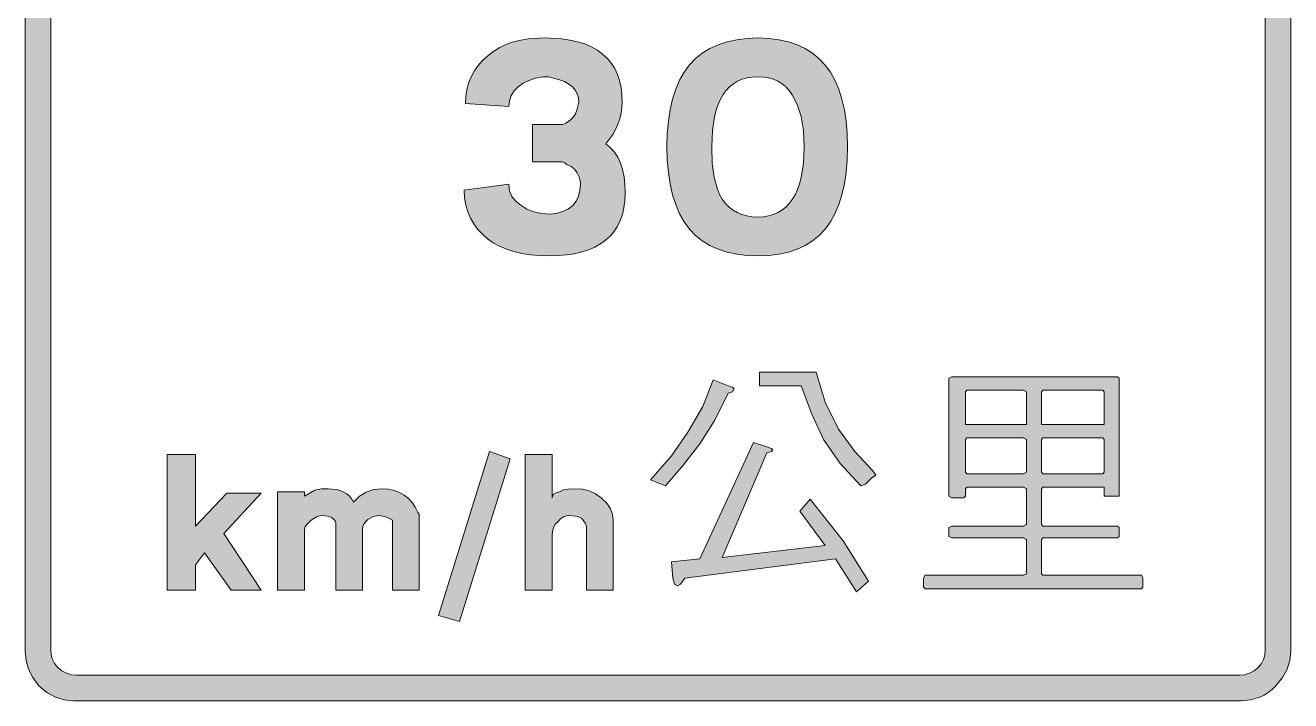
# Model space of a CAD drawing. Header units: metres. Extents: x 157 to 412, y 9 to 264.
# Drawn here: x 157.1 to 411.5, y 9.4 to 145.2 of the extents above; entities that cross this region are included whole.
import ezdxf

# ---------------------------------------------------------------- set-up
doc = ezdxf.new("R2010")
doc.units = ezdxf.units.M
doc.layers.add('FILL_BLACK_000000', color=7, linetype='Continuous', true_color=0x000000)

msp = doc.modelspace()

# ---------------------------------------------------------------- hatches: boundary and pattern name
at = {"layer": 'FILL_BLACK_000000', "true_color": 0x000000}
h = msp.add_hatch(color=7, dxfattribs=at)
h.dxf.hatch_style = 1
h.paths.add_polyline_path([(157.78, 257.89), (158.63, 259.62), (159.18, 260.41), (159.81, 261.12), (160.62, 261.85), (161.48, 262.47), (163.26, 263.41), (165.04, 263.95), (166.71, 264.12), (401.61, 264.12), (402.51, 264.06), (403.41, 263.89), (404.31, 263.61), (405.21, 263.22), (406.11, 262.89), (406.97, 262.39), (408.51, 261.12), (409.31, 260.39), (409.93, 259.58), (410.91, 257.82), (411.32, 256.02), (411.51, 254.22), (411.51, 19.32), (411.34, 17.52), (410.8, 15.76), (409.86, 14.05), (408.51, 12.42), (407.8, 11.69), (407.01, 11.07), (406.17, 10.55), (405.28, 10.13), (403.45, 9.59), (401.61, 9.42), (166.71, 9.42), (164.91, 9.59), (163.15, 10.13), (161.44, 11.07), (159.81, 12.42), (158.63, 14.05), (157.78, 15.76), (157.28, 17.52), (157.11, 19.32), (157.11, 254.22), (157.28, 256.06), (157.78, 257.89)])
h.paths.add_polyline_path([(165.21, 258.72), (164.35, 258.12), (163.71, 257.52), (163, 256.62), (162.51, 255.72), (162.21, 254.82), (162.21, 253.92), (162.21, 19.62), (162.28, 18.72), (162.51, 17.82), (162.97, 16.92), (163.71, 16.02), (164.48, 15.41), (165.4, 14.93), (166.37, 14.63), (167.31, 14.52), (401.31, 14.52), (402.25, 14.63), (403.22, 14.93), (404.14, 15.41), (404.91, 16.02), (405.65, 16.92), (406.11, 17.82), (406.34, 18.72), (406.41, 19.62), (406.41, 253.92), (406.34, 254.82), (406.11, 255.72), (405.65, 256.62), (404.91, 257.52), (404.14, 258.13), (403.22, 258.61), (402.25, 258.91), (401.31, 259.02), (167.31, 259.02), (165.21, 258.72)], flags=16)
h = msp.add_hatch(color=7, dxfattribs=at)
h.dxf.hatch_style = 1
h.paths.add_polyline_path([(260.49, 98.88), (258.67, 99.04), (256.96, 99.32), (255.35, 99.7), (253.85, 100.19), (252.46, 100.78), (251.19, 101.48), (250.03, 102.27), (249, 103.16), (248.08, 104.15), (247.29, 105.24), (246.63, 106.41), (246.1, 107.68), (245.7, 109.04), (245.44, 110.49), (245.31, 112.02), (254.31, 113.22), (254.47, 111.93), (254.95, 110.78), (255.7, 109.8), (256.71, 109.02), (257.94, 108.23), (259.37, 107.67), (260.97, 107.33), (262.71, 107.22), (264.09, 107.42), (265.29, 107.78), (266.32, 108.3), (267.17, 108.98), (267.84, 109.82), (268.32, 110.81), (268.61, 111.94), (268.71, 113.22), (268.65, 113.94), (268.45, 114.72), (268.08, 115.5), (267.51, 116.22), (266.87, 116.78), (266.46, 117.02), (266.01, 117.12), (265.56, 117.53), (265.11, 117.72), (259.11, 117.72), (259.11, 125.22), (265.11, 125.22), (265.76, 125.49), (266.34, 125.84), (266.87, 126.27), (267.32, 126.79), (267.71, 127.4), (268.02, 128.09), (268.41, 129.72), (268.33, 130.59), (268.08, 131.4), (267.67, 132.14), (267.1, 132.79), (266.37, 133.37), (265.5, 133.85), (264.48, 134.24), (263.31, 134.52), (262.37, 134.78), (261.21, 134.82), (259.71, 134.53), (258.36, 134.09), (257.18, 133.53), (256.18, 132.83), (255.39, 132.01), (254.8, 131.07), (254.43, 130), (254.31, 128.82), (245.61, 129.42), (245.68, 130.85), (245.89, 132.23), (246.24, 133.54), (246.73, 134.78), (247.37, 135.96), (248.14, 137.06), (249.06, 138.08), (250.11, 139.02), (251.28, 139.95), (252.52, 140.72), (253.85, 141.35), (255.25, 141.83), (256.72, 142.19), (258.25, 142.44), (261.51, 142.62), (264.98, 142.44), (266.61, 142.21), (268.15, 141.87), (269.59, 141.42), (270.92, 140.85), (272.13, 140.15), (273.21, 139.32), (274.15, 138.48), (274.96, 137.52), (275.63, 136.47), (276.17, 135.31), (276.59, 134.05), (276.88, 132.7), (277.05, 131.25), (277.11, 129.72), (277.05, 128.6), (276.89, 127.48), (276.62, 126.38), (276.25, 125.29), (275.78, 124.24), (275.21, 123.22), (273.81, 121.32), (274.75, 120.57), (275.56, 119.69), (276.23, 118.66), (276.77, 117.49), (277.19, 116.19), (277.48, 114.74), (277.65, 113.15), (277.71, 111.42), (277.65, 109.89), (277.46, 108.47), (277.15, 107.14), (276.71, 105.91), (276.16, 104.78), (275.48, 103.74), (274.68, 102.81), (273.77, 101.97), (272.74, 101.23), (271.6, 100.59), (270.35, 100.05), (268.98, 99.61), (267.5, 99.26), (265.91, 99.02), (264.21, 98.87), (262.41, 98.82), (260.49, 98.88)])
h = msp.add_hatch(color=7, dxfattribs=at)
h.dxf.hatch_style = 1
h.paths.add_polyline_path([(322.13, 115.61), (321.78, 113.28), (321.28, 111.12), (320.65, 109.12), (319.88, 107.3), (318.96, 105.67), (317.91, 104.22), (316.71, 102.95), (315.38, 101.86), (313.9, 100.93), (312.28, 100.17), (310.53, 99.58), (308.63, 99.16), (306.59, 98.9), (304.41, 98.82), (302.22, 98.9), (300.14, 99.16), (298.2, 99.58), (296.38, 100.17), (294.71, 100.93), (293.19, 101.86), (291.82, 102.95), (290.61, 104.22), (289.56, 105.67), (288.64, 107.3), (287.87, 109.12), (287.23, 111.12), (286.74, 113.28), (286.39, 115.61), (286.18, 118.09), (286.11, 120.72), (286.18, 123.35), (286.39, 125.83), (286.74, 128.16), (287.23, 130.32), (287.87, 132.32), (288.64, 134.14), (289.56, 135.77), (290.61, 137.22), (291.82, 138.49), (293.19, 139.58), (294.71, 140.51), (296.38, 141.27), (298.2, 141.86), (300.14, 142.28), (302.22, 142.54), (304.41, 142.62), (306.59, 142.54), (308.63, 142.28), (310.53, 141.86), (312.28, 141.27), (313.9, 140.5), (315.38, 139.57), (316.71, 138.46), (317.91, 137.18), (318.96, 135.73), (319.88, 134.11), (320.65, 132.31), (321.28, 130.34), (321.78, 128.2), (322.13, 125.88), (322.34, 123.39), (322.41, 120.72), (322.34, 118.09), (322.13, 115.61)])
h.paths.add_polyline_path([(295.6, 114.57), (296.25, 112.2), (296.69, 111.16), (297.21, 110.22), (297.9, 109.38), (298.63, 108.64), (299.41, 108.03), (300.25, 107.52), (301.16, 107.13), (302.15, 106.84), (303.23, 106.68), (304.41, 106.62), (305.5, 106.68), (306.53, 106.84), (307.5, 107.12), (308.39, 107.52), (309.23, 108.02), (309.99, 108.63), (310.68, 109.35), (311.31, 110.18), (311.87, 111.12), (312.35, 112.17), (312.76, 113.33), (313.1, 114.59), (313.56, 117.44), (313.71, 120.72), (313.55, 124.05), (313.07, 126.87), (312.32, 129.24), (311.31, 131.22), (310.71, 132.06), (310.02, 132.79), (309.26, 133.41), (308.42, 133.92), (307.52, 134.31), (306.54, 134.59), (305.51, 134.76), (304.41, 134.82), (303.27, 134.76), (302.2, 134.6), (301.21, 134.32), (300.3, 133.92), (299.46, 133.42), (298.7, 132.81), (298.01, 132.09), (297.4, 131.26), (296.86, 130.32), (296.39, 129.27), (296, 128.11), (295.68, 126.85), (295.25, 124), (295.11, 120.72), (295.23, 117.39), (295.6, 114.57)], flags=16)
h = msp.add_hatch(color=7, dxfattribs=at)
h.dxf.hatch_style = 1
h.paths.add_polyline_path([(295.41, 73.92), (298.41, 72.72), (299.31, 72.42), (299.61, 72.12), (299.31, 71.52), (298.41, 71.22), (295.71, 65.82), (292.71, 61.02), (289.41, 56.82), (285.81, 52.62), (282.81, 53.82), (287.01, 58.62), (290.31, 63.42), (293.31, 68.52), (295.41, 73.92)])
h = msp.add_hatch(color=7, dxfattribs=at)
h.dxf.hatch_style = 1
h.paths.add_polyline_path([(304.71, 72.72), (304.71, 75.42), (316.11, 75.42), (317.91, 69.42), (320.61, 64.02), (323.91, 59.52), (327.51, 55.62), (328.11, 54.72), (327.21, 54.12), (326.01, 52.92), (325.11, 52.62), (320.91, 57.12), (317.61, 61.92), (315.21, 67.02), (313.11, 72.72), (304.71, 72.72)])
h = msp.add_hatch(color=7, dxfattribs=at)
h.dxf.hatch_style = 1
h.paths.add_polyline_path([(377.01, 42.42), (376.71, 42.12), (361.71, 42.12), (361.41, 41.82), (361.41, 34.92), (361.71, 34.62), (381.51, 34.62), (381.81, 34.02), (381.81, 32.22), (381.51, 31.92), (338.01, 31.92), (337.71, 32.22), (337.71, 34.02), (338.01, 34.62), (357.81, 34.62), (358.41, 34.92), (358.41, 41.82), (357.81, 42.12), (343.41, 42.12), (342.81, 42.42), (342.81, 44.22), (343.41, 44.52), (357.81, 44.52), (358.41, 44.82), (358.41, 52.02), (357.81, 52.32), (346.41, 52.32), (346.11, 52.02), (346.11, 50.52), (345.81, 50.22), (343.41, 50.22), (342.81, 50.52), (342.81, 74.22), (343.41, 74.52), (376.71, 74.52), (377.01, 74.22), (377.01, 50.52), (374.01, 50.52), (374.01, 52.32), (361.71, 52.32), (361.41, 52.02), (361.41, 44.82), (361.71, 44.52), (376.71, 44.52), (377.01, 44.22), (377.01, 42.42)])
h.paths.add_polyline_path([(361.41, 61.92), (361.41, 55.32), (361.71, 55.02), (373.71, 55.02), (374.01, 55.32), (374.01, 61.92), (373.71, 62.22), (361.71, 62.22), (361.41, 61.92)], flags=16)
h.paths.add_polyline_path([(361.71, 71.82), (361.41, 71.52), (361.41, 64.92), (361.71, 64.92), (373.71, 64.92), (374.01, 64.92), (374.01, 71.52), (373.71, 71.82), (361.71, 71.82)], flags=16)
h.paths.add_polyline_path([(358.41, 71.52), (357.81, 71.82), (346.41, 71.82), (346.11, 71.52), (346.11, 64.92), (346.41, 64.92), (357.81, 64.92), (358.41, 64.92), (358.41, 71.52)], flags=16)
h.paths.add_polyline_path([(358.41, 55.32), (358.41, 61.92), (357.81, 62.22), (346.41, 62.22), (346.11, 61.92), (346.11, 55.32), (346.41, 55.02), (357.81, 55.02), (358.41, 55.32)], flags=16)
h = msp.add_hatch(color=7, dxfattribs=at)
h.dxf.hatch_style = 1
h.paths.add_polyline_path([(289.71, 34.02), (288.81, 32.82), (288.21, 32.52), (287.61, 32.82), (287.31, 34.02), (287.01, 37.32), (292.71, 37.92), (303.51, 61.32), (306.21, 60.42), (307.11, 60.12), (307.41, 59.82), (307.11, 59.52), (306.21, 59.22), (297.21, 38.22), (317.91, 40.62), (312.81, 47.52), (314.91, 49.92), (321.51, 41.52), (326.61, 33.42), (324.21, 31.32), (320.01, 37.92), (289.71, 34.02)])
h = msp.add_hatch(color=7, dxfattribs=at)
h.dxf.hatch_style = 1
h.paths.add_polyline_path([(198.51, 31.62), (193.11, 39.12), (191.31, 36.72), (191.31, 31.62), (185.61, 31.62), (185.61, 58.92), (191.31, 58.92), (191.31, 44.52), (197.61, 51.12), (204.51, 51.12), (197.01, 43.02), (204.51, 31.62), (198.51, 31.62)])
h = msp.add_hatch(color=7, dxfattribs=at)
h.dxf.hatch_style = 1
h.paths.add_polyline_path([(244.41, 25.32), (240.21, 26.52), (250.41, 59.52), (254.61, 58.02), (244.41, 25.32)])
h = msp.add_hatch(color=7, dxfattribs=at)
h.dxf.hatch_style = 1
h.paths.add_polyline_path([(269.91, 31.62), (269.91, 44.22), (269.85, 44.67), (269.68, 45.12), (269.01, 46.02), (268.34, 46.37), (267.7, 46.54), (266.61, 46.62), (265.94, 46.56), (265.3, 46.36), (264.71, 45.99), (264.21, 45.42), (263.64, 44.87), (263.27, 44.18), (263.07, 43.44), (263.01, 42.72), (263.01, 31.62), (257.61, 31.62), (257.61, 58.92), (263.01, 58.92), (263.01, 50.22), (263.08, 50.62), (263.31, 50.93), (263.77, 51.19), (264.51, 51.42), (265.28, 51.77), (266.16, 51.94), (267.81, 52.02), (269.16, 51.91), (270.47, 51.57), (271.73, 51.01), (272.91, 50.22), (274.04, 49.09), (274.78, 47.97), (275.19, 46.84), (275.31, 45.72), (275.31, 31.62), (269.91, 31.62)])
h = msp.add_hatch(color=7, dxfattribs=at)
h.dxf.hatch_style = 1
h.paths.add_polyline_path([(230.91, 44.82), (230.91, 45.72), (230.31, 46.02), (229.37, 46.43), (228.21, 46.62), (227.06, 46.41), (226, 45.83), (225.56, 45.43), (225.21, 44.97), (224.99, 44.47), (224.91, 43.92), (224.91, 31.62), (219.51, 31.62), (219.51, 44.82), (219.51, 45.12), (219.46, 45.44), (219.3, 45.73), (218.72, 46.21), (217.86, 46.51), (216.81, 46.62), (216.24, 46.55), (215.66, 46.37), (214.56, 45.72), (213.69, 44.85), (213.39, 44.38), (213.21, 43.92), (213.21, 31.62), (207.81, 31.62), (207.81, 51.42), (213.21, 51.42), (213.21, 50.52), (215.31, 51.72), (216.66, 51.98), (218.01, 52.02), (219.69, 51.85), (220.44, 51.64), (221.12, 51.34), (221.73, 50.97), (222.27, 50.5), (222.73, 49.95), (223.11, 49.32), (224.3, 50.5), (225.62, 51.34), (227.12, 51.85), (228.81, 52.02), (230.1, 51.94), (231.28, 51.69), (232.35, 51.29), (233.31, 50.74), (234.15, 50.06), (234.88, 49.24), (235.5, 48.29), (236.01, 47.22), (236.27, 46.92), (236.31, 46.62), (236.31, 45.72), (236.31, 31.62), (230.91, 31.62), (230.91, 44.82)])

# ---------------------------------------------------------------- linework, layer by layer
at = {"layer": 'FILL_BLACK_000000', "lineweight": 0, "true_color": 0x000000}
for points in [[(411.51, 254.22), (411.51, 19.32), (411.34, 17.52), (410.8, 15.76), (409.86, 14.05), (408.51, 12.42), (407.8, 11.69), (407.01, 11.07), (406.17, 10.55), (405.28, 10.13), (403.45, 9.59), (401.61, 9.42), (166.71, 9.42), (164.91, 9.59), (163.15, 10.13), (161.44, 11.07), (159.81, 12.42), (158.63, 14.05), (157.78, 15.76), (157.28, 17.52), (157.11, 19.32), (157.11, 254.22)], [(162.21, 253.92), (162.21, 19.62), (162.28, 18.72), (162.51, 17.82), (162.97, 16.92), (163.71, 16.02), (164.48, 15.41), (165.4, 14.93), (166.37, 14.63), (167.31, 14.52), (401.31, 14.52), (402.25, 14.63), (403.22, 14.93), (404.14, 15.41), (404.91, 16.02), (405.65, 16.92), (406.11, 17.82), (406.34, 18.72), (406.41, 19.62), (406.41, 253.92)]]:
    msp.add_lwpolyline(points, dxfattribs=at)
for points in [[(260.49, 98.88), (258.67, 99.04), (256.96, 99.32), (255.35, 99.7), (253.85, 100.19), (252.46, 100.78), (251.19, 101.48), (250.03, 102.27), (249, 103.16), (248.08, 104.15), (247.29, 105.24), (246.63, 106.41), (246.1, 107.68), (245.7, 109.04), (245.44, 110.49), (245.31, 112.02), (254.31, 113.22), (254.47, 111.93), (254.95, 110.78), (255.7, 109.8), (256.71, 109.02), (257.94, 108.23), (259.37, 107.67), (260.97, 107.33), (262.71, 107.22), (264.09, 107.42), (265.29, 107.78), (266.32, 108.3), (267.17, 108.98), (267.84, 109.82), (268.32, 110.81), (268.61, 111.94), (268.71, 113.22), (268.65, 113.94), (268.45, 114.72), (268.08, 115.5), (267.51, 116.22), (266.87, 116.78), (266.46, 117.02), (266.01, 117.12), (265.56, 117.53), (265.11, 117.72), (259.11, 117.72), (259.11, 125.22), (265.11, 125.22), (265.76, 125.49), (266.34, 125.84), (266.87, 126.27), (267.32, 126.79), (267.71, 127.4), (268.02, 128.09), (268.41, 129.72), (268.33, 130.59), (268.08, 131.4), (267.67, 132.14), (267.1, 132.79), (266.37, 133.37), (265.5, 133.85), (264.48, 134.24), (263.31, 134.52), (262.37, 134.78), (261.21, 134.82), (259.71, 134.53), (258.36, 134.09), (257.18, 133.53), (256.18, 132.83), (255.39, 132.01), (254.8, 131.07), (254.43, 130), (254.31, 128.82), (245.61, 129.42), (245.68, 130.85), (245.89, 132.23), (246.24, 133.54), (246.73, 134.78), (247.37, 135.96), (248.14, 137.06), (249.06, 138.08), (250.11, 139.02), (251.28, 139.95), (252.52, 140.72), (253.85, 141.35), (255.25, 141.83), (256.72, 142.19), (258.25, 142.44), (261.51, 142.62), (264.98, 142.44), (266.61, 142.21), (268.15, 141.87), (269.59, 141.42), (270.92, 140.85), (272.13, 140.15), (273.21, 139.32), (274.15, 138.48), (274.96, 137.52), (275.63, 136.47), (276.17, 135.31), (276.59, 134.05), (276.88, 132.7), (277.05, 131.25), (277.11, 129.72), (277.05, 128.6), (276.89, 127.48), (276.62, 126.38), (276.25, 125.29), (275.78, 124.24), (275.21, 123.22), (273.81, 121.32), (274.75, 120.57), (275.56, 119.69), (276.23, 118.66), (276.77, 117.49), (277.19, 116.19), (277.48, 114.74), (277.65, 113.15), (277.71, 111.42), (277.65, 109.89), (277.46, 108.47), (277.15, 107.14), (276.71, 105.91), (276.16, 104.78), (275.48, 103.74), (274.68, 102.81), (273.77, 101.97), (272.74, 101.23), (271.6, 100.59), (270.35, 100.05), (268.98, 99.61), (267.5, 99.26), (265.91, 99.02), (264.21, 98.87), (262.41, 98.82)], [(322.13, 115.61), (321.78, 113.28), (321.28, 111.12), (320.65, 109.12), (319.88, 107.3), (318.96, 105.67), (317.91, 104.22), (316.71, 102.95), (315.38, 101.86), (313.9, 100.93), (312.28, 100.17), (310.53, 99.58), (308.63, 99.16), (306.59, 98.9), (304.41, 98.82), (302.22, 98.9), (300.14, 99.16), (298.2, 99.58), (296.38, 100.17), (294.71, 100.93), (293.19, 101.86), (291.82, 102.95), (290.61, 104.22), (289.56, 105.67), (288.64, 107.3), (287.87, 109.12), (287.23, 111.12), (286.74, 113.28), (286.39, 115.61), (286.18, 118.09), (286.11, 120.72), (286.18, 123.35), (286.39, 125.83), (286.74, 128.16), (287.23, 130.32), (287.87, 132.32), (288.64, 134.14), (289.56, 135.77), (290.61, 137.22), (291.82, 138.49), (293.19, 139.58), (294.71, 140.51), (296.38, 141.27), (298.2, 141.86), (300.14, 142.28), (302.22, 142.54), (304.41, 142.62), (306.59, 142.54), (308.63, 142.28), (310.53, 141.86), (312.28, 141.27), (313.9, 140.5), (315.38, 139.57), (316.71, 138.46), (317.91, 137.18), (318.96, 135.73), (319.88, 134.11), (320.65, 132.31), (321.28, 130.34), (321.78, 128.2), (322.13, 125.88), (322.34, 123.39), (322.41, 120.72), (322.34, 118.09)], [(295.6, 114.57), (296.25, 112.2), (296.69, 111.16), (297.21, 110.22), (297.9, 109.38), (298.63, 108.64), (299.41, 108.03), (300.25, 107.52), (301.16, 107.13), (302.15, 106.84), (303.23, 106.68), (304.41, 106.62), (305.5, 106.68), (306.53, 106.84), (307.5, 107.12), (308.39, 107.52), (309.23, 108.02), (309.99, 108.63), (310.68, 109.35), (311.31, 110.18), (311.87, 111.12), (312.35, 112.17), (312.76, 113.33), (313.1, 114.59), (313.56, 117.44), (313.71, 120.72), (313.55, 124.05), (313.07, 126.87), (312.32, 129.24), (311.31, 131.22), (310.71, 132.06), (310.02, 132.79), (309.26, 133.41), (308.42, 133.92), (307.52, 134.31), (306.54, 134.59), (305.51, 134.76), (304.41, 134.82), (303.27, 134.76), (302.2, 134.6), (301.21, 134.32), (300.3, 133.92), (299.46, 133.42), (298.7, 132.81), (298.01, 132.09), (297.4, 131.26), (296.86, 130.32), (296.39, 129.27), (296, 128.11), (295.68, 126.85), (295.25, 124), (295.11, 120.72), (295.23, 117.39)], [(295.41, 73.92), (298.41, 72.72), (299.31, 72.42), (299.61, 72.12), (299.31, 71.52), (298.41, 71.22), (295.71, 65.82), (292.71, 61.02), (289.41, 56.82), (285.81, 52.62), (282.81, 53.82), (287.01, 58.62), (290.31, 63.42), (293.31, 68.52)], [(304.71, 72.72), (304.71, 75.42), (316.11, 75.42), (317.91, 69.42), (320.61, 64.02), (323.91, 59.52), (327.51, 55.62), (328.11, 54.72), (327.21, 54.12), (326.01, 52.92), (325.11, 52.62), (320.91, 57.12), (317.61, 61.92), (315.21, 67.02), (313.11, 72.72)], [(377.01, 42.42), (376.71, 42.12), (361.71, 42.12), (361.41, 41.82), (361.41, 34.92), (361.71, 34.62), (381.51, 34.62), (381.81, 34.02), (381.81, 32.22), (381.51, 31.92), (338.01, 31.92), (337.71, 32.22), (337.71, 34.02), (338.01, 34.62), (357.81, 34.62), (358.41, 34.92), (358.41, 41.82), (357.81, 42.12), (343.41, 42.12), (342.81, 42.42), (342.81, 44.22), (343.41, 44.52), (357.81, 44.52), (358.41, 44.82), (358.41, 52.02), (357.81, 52.32), (346.41, 52.32), (346.11, 52.02), (346.11, 50.52), (345.81, 50.22), (343.41, 50.22), (342.81, 50.52), (342.81, 74.22), (343.41, 74.52), (376.71, 74.52), (377.01, 74.22), (377.01, 50.52), (374.01, 50.52), (374.01, 52.32), (361.71, 52.32), (361.41, 52.02), (361.41, 44.82), (361.71, 44.52), (376.71, 44.52), (377.01, 44.22)], [(358.41, 71.52), (357.81, 71.82), (346.41, 71.82), (346.11, 71.52), (346.11, 64.92), (346.41, 64.92), (357.81, 64.92), (358.41, 64.92)], [(361.71, 71.82), (361.41, 71.52), (361.41, 64.92), (361.71, 64.92), (373.71, 64.92), (374.01, 64.92), (374.01, 71.52), (373.71, 71.82)], [(289.71, 34.02), (288.81, 32.82), (288.21, 32.52), (287.61, 32.82), (287.31, 34.02), (287.01, 37.32), (292.71, 37.92), (303.51, 61.32), (306.21, 60.42), (307.11, 60.12), (307.41, 59.82), (307.11, 59.52), (306.21, 59.22), (297.21, 38.22), (317.91, 40.62), (312.81, 47.52), (314.91, 49.92), (321.51, 41.52), (326.61, 33.42), (324.21, 31.32), (320.01, 37.92)], [(358.41, 55.32), (358.41, 61.92), (357.81, 62.22), (346.41, 62.22), (346.11, 61.92), (346.11, 55.32), (346.41, 55.02), (357.81, 55.02)], [(361.41, 61.92), (361.41, 55.32), (361.71, 55.02), (373.71, 55.02), (374.01, 55.32), (374.01, 61.92), (373.71, 62.22), (361.71, 62.22)], [(198.51, 31.62), (193.11, 39.12), (191.31, 36.72), (191.31, 31.62), (185.61, 31.62), (185.61, 58.92), (191.31, 58.92), (191.31, 44.52), (197.61, 51.12), (204.51, 51.12), (197.01, 43.02), (204.51, 31.62)], [(244.41, 25.32), (240.21, 26.52), (250.41, 59.52), (254.61, 58.02)], [(269.91, 31.62), (269.91, 44.22), (269.85, 44.67), (269.68, 45.12), (269.01, 46.02), (268.34, 46.37), (267.7, 46.54), (266.61, 46.62), (265.94, 46.56), (265.3, 46.36), (264.71, 45.99), (264.21, 45.42), (263.64, 44.87), (263.27, 44.18), (263.07, 43.44), (263.01, 42.72), (263.01, 31.62), (257.61, 31.62), (257.61, 58.92), (263.01, 58.92), (263.01, 50.22), (263.08, 50.62), (263.31, 50.93), (263.77, 51.19), (264.51, 51.42), (265.28, 51.77), (266.16, 51.94), (267.81, 52.02), (269.16, 51.91), (270.47, 51.57), (271.73, 51.01), (272.91, 50.22), (274.04, 49.09), (274.78, 47.97), (275.19, 46.84), (275.31, 45.72), (275.31, 31.62)], [(230.91, 44.82), (230.91, 45.72), (230.31, 46.02), (229.37, 46.43), (228.21, 46.62), (227.06, 46.41), (226, 45.83), (225.56, 45.43), (225.21, 44.97), (224.99, 44.47), (224.91, 43.92), (224.91, 31.62), (219.51, 31.62), (219.51, 44.82), (219.51, 45.12), (219.46, 45.44), (219.3, 45.73), (218.72, 46.21), (217.86, 46.51), (216.81, 46.62), (216.24, 46.55), (215.66, 46.37), (214.56, 45.72), (213.69, 44.85), (213.39, 44.38), (213.21, 43.92), (213.21, 31.62), (207.81, 31.62), (207.81, 51.42), (213.21, 51.42), (213.21, 50.52), (215.31, 51.72), (216.66, 51.98), (218.01, 52.02), (219.69, 51.85), (220.44, 51.64), (221.12, 51.34), (221.73, 50.97), (222.27, 50.5), (222.73, 49.95), (223.11, 49.32), (224.3, 50.5), (225.62, 51.34), (227.12, 51.85), (228.81, 52.02), (230.1, 51.94), (231.28, 51.69), (232.35, 51.29), (233.31, 50.74), (234.15, 50.06), (234.88, 49.24), (235.5, 48.29), (236.01, 47.22), (236.27, 46.92), (236.31, 46.62), (236.31, 45.72), (236.31, 31.62), (230.91, 31.62)]]:
    msp.add_lwpolyline(points, close=True, dxfattribs=at)

doc.saveas('drawing.dxf')
